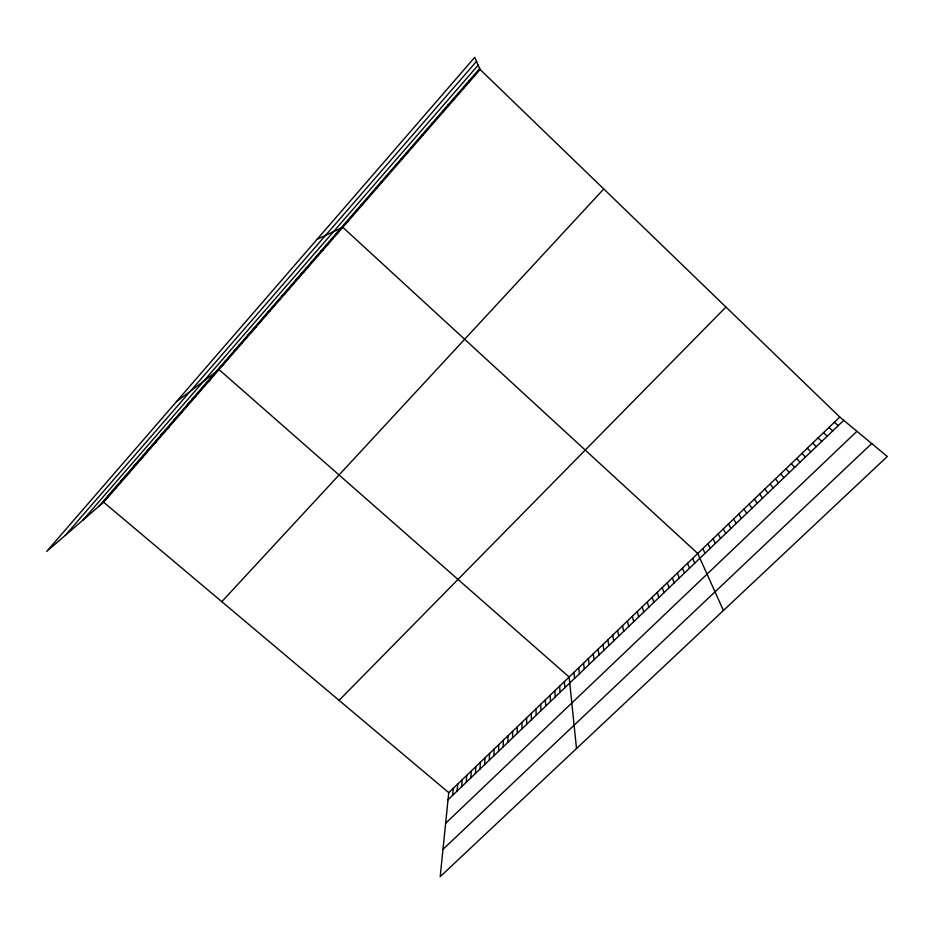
<?xml version="1.0" encoding="UTF-8"?>
<svg xmlns="http://www.w3.org/2000/svg" width="934" height="934" viewBox="0 0 934 934"><rect width="100%" height="100%" fill="white"/><g stroke="black" fill="none" stroke-linecap="round" stroke-linejoin="round"><path stroke-width="1.4" d="M512.579 737.86L512.603 731.322M507.886 742.355L507.968 735.77M503.216 746.838L503.344 740.218M498.558 751.298L498.733 744.643M493.899 755.758L494.133 749.056M489.264 760.206L489.544 753.469M484.641 764.642L484.968 757.859M480.018 769.067L480.403 762.249M475.418 773.492L475.85 766.627M470.829 777.894L471.308 770.994M466.241 782.283L466.767 775.337M461.676 786.661L462.248 779.68M457.111 791.04L457.742 784.011M452.57 795.394L453.247 788.331M839.783 417.043L448.752 792.651L440.206 876.641L887.3 456.493L839.783 417.043L480.123 69.513L474.729 57.359L46.7 551.434L103.627 502.223L480.123 69.513M65.298 535.357L476.503 61.375M82.974 520.075L478.185 65.146M98.852 506.356L479.679 68.509M221.802 601.659L603.773 188.983M339.065 700.337L725.951 307.041M448.028 799.749L843.752 420.323M445.635 823.263L856.945 431.286M442.985 849.333L871.702 443.545M103.184 501.36L107.924 497.285M107.538 496.363L112.22 492.335M111.893 491.354L116.54 487.373M116.271 486.322L120.871 482.399M120.649 481.279L125.203 477.414M125.051 476.223L129.557 472.417M129.452 471.156L133.924 467.397M133.877 466.078L138.29 462.377M138.302 460.987L142.68 457.333M142.75 455.874L147.082 452.278M147.198 450.76L151.483 447.211M151.67 445.623L155.908 442.132M156.141 440.474L160.333 437.042M160.636 435.314L164.781 431.94M165.143 430.13L169.229 426.815M169.649 424.947L173.701 421.678M174.179 419.74L178.184 416.529M178.721 414.521L182.667 411.369M183.274 409.29L187.174 406.197M187.839 404.037L191.692 401.001M192.404 398.783L196.21 395.806M196.992 393.506L200.752 390.587M201.604 388.217L205.305 385.357M206.216 382.917L209.87 380.115M210.839 377.593L214.446 374.849M176.456 401.655L219.035 369.584L569.133 677.022L576.5 748.554M220.132 366.91L223.635 364.295M224.79 361.551L228.246 358.995M229.472 356.169L232.87 353.671M234.154 350.787L237.505 348.347M238.859 345.37L242.163 343M243.576 339.953L246.821 337.641M248.304 334.524L251.503 332.271M253.044 329.072L256.185 326.877M257.796 323.596L260.89 321.471M262.571 318.12L265.606 316.054M267.346 312.621L270.335 310.625M272.144 307.111L275.075 305.173M276.943 301.589L279.826 299.709M281.764 296.043L284.59 294.233M286.598 290.486L289.365 288.746M291.455 284.917L294.163 283.236M296.312 279.324L298.962 277.713M301.18 273.72L303.784 272.168M306.072 268.093L308.617 266.622M310.975 262.466L313.462 261.053M315.89 256.815L318.319 255.461M320.817 251.141L323.199 249.868M325.768 245.455L328.079 244.253M330.718 239.758L332.983 238.625M335.691 234.049L337.898 232.975M317.046 239.373L342.825 227.312L697.745 553.477L723.43 610.486M345.638 222.607L347.717 221.673M350.612 216.886L352.632 216.023M355.597 211.154L357.57 210.36M360.606 205.41L362.509 204.686M365.614 199.642L367.471 198.989M370.646 193.852L372.433 193.268M375.69 188.061L377.418 187.547M380.757 182.235L382.415 181.803M385.824 176.409L387.435 176.036M390.914 170.56L392.455 170.257M396.016 164.688L397.499 164.466M401.13 158.803L402.554 158.663M406.267 152.907L407.621 152.837M411.415 146.988L412.711 146.988M416.576 141.057L417.802 141.127M421.748 135.103L422.915 135.255M426.931 129.137L428.041 129.359M432.138 123.16L433.189 123.451M437.357 117.147L438.338 117.532M442.599 111.134L443.51 111.59M447.853 105.098L448.694 105.624M453.118 99.039L453.901 99.646M103.627 502.223L448.752 792.651M834.342 422.273L838.23 425.624M828.913 427.48L832.731 430.889M823.496 432.687L827.244 436.155M818.091 437.871L821.768 441.408M458.396 92.968L459.108 93.657M812.697 443.055L816.316 446.639M807.326 448.215L810.864 451.858M801.967 453.364L805.447 457.053M796.632 458.489L800.029 462.248M791.296 463.614L794.624 467.42M463.696 86.885L464.338 87.644M785.984 468.716L789.242 472.581M780.684 473.807L783.871 477.729M775.395 478.885L778.524 482.866M770.118 483.952L773.177 487.992M764.864 489.007L767.853 493.094M759.611 494.039L762.541 498.184M469.008 80.768L469.58 81.62M754.38 499.071L757.24 503.274M749.161 504.08L751.963 508.329M743.966 509.077L746.698 513.385M738.771 514.062L741.433 518.428M733.599 519.035L736.19 523.449M728.438 523.997L730.972 528.457M474.332 74.65L474.846 75.572M723.29 528.948L725.753 533.466M718.153 533.874L720.558 538.451M713.027 538.801L715.374 543.425M707.914 543.705L710.202 548.375M702.823 548.597L705.042 553.325M692.631 558.392L694.721 563.214M687.541 563.284L689.561 568.164M682.45 568.164L684.424 573.091M677.384 573.032L679.287 578.018M672.328 577.889L674.173 582.921M667.285 582.734L669.071 587.813M662.253 587.568L663.981 592.693M657.244 592.378L658.902 597.562M652.236 597.188L653.835 602.418M647.25 601.986L648.791 607.263M642.277 606.761L643.748 612.085M637.303 611.525L638.728 616.907M632.353 616.288L633.719 621.705M627.414 621.028L628.722 626.504M622.488 625.768L623.737 631.279M617.572 630.485L618.763 636.042M612.681 635.19L613.801 640.806M607.789 639.883L608.863 645.546M602.909 644.565L603.924 650.274M598.052 649.235L599.009 654.991M593.195 653.893L594.094 659.696M588.362 658.552L589.202 664.389M583.54 663.187L584.322 669.071M578.718 667.81L579.454 673.741M573.92 672.422L574.597 678.399M564.358 681.61L564.918 687.669M559.594 686.186L560.096 692.292M554.843 690.751L555.298 696.904M550.091 695.305L550.5 701.504M545.363 699.846L545.713 706.081M540.646 704.376L540.949 710.657M535.941 708.894L536.186 715.222M531.248 713.401L531.446 719.775M526.578 717.896L526.706 724.305M521.908 722.379L521.989 728.835M517.249 726.862L517.273 733.353"/></g></svg>
